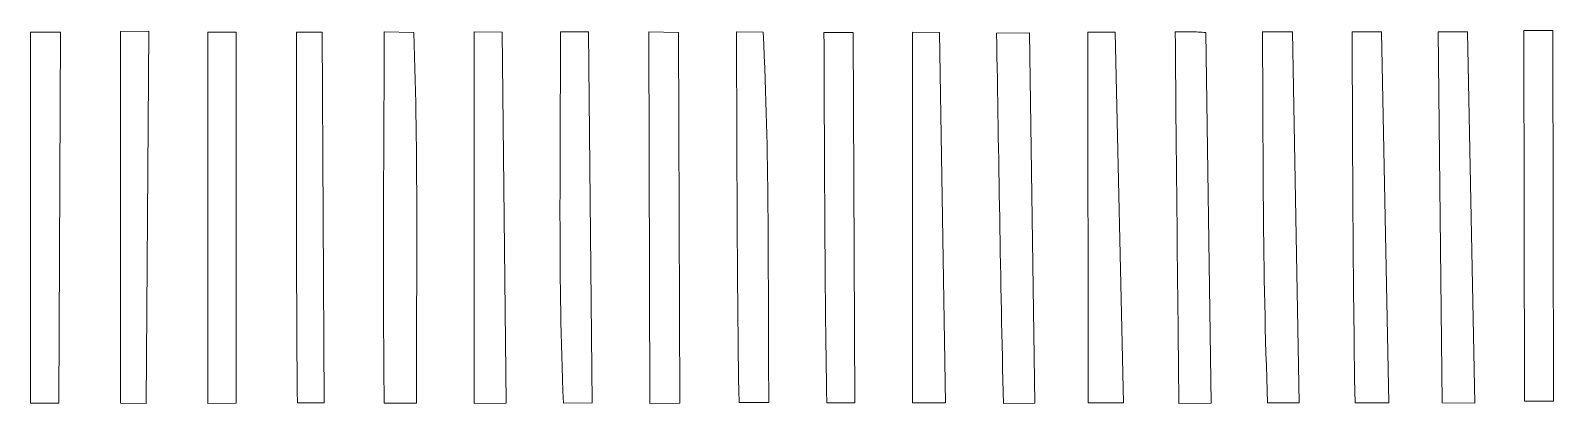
# Model space of a CAD drawing. Header units: centimetres. Extents: x -13.6 to 13.5, y -18.3 to 18.3.
# Drawn here: x -12.46 to -1.27, y 5.88 to 8.62 of the extents above; entities that cross this region are included whole.
import ezdxf

# ---------------------------------------------------------------- set-up
doc = ezdxf.new("R2010")
doc.units = ezdxf.units.CM
doc.header["$MEASUREMENT"] = 0
doc.layers.add('Layer 1', color=7, linetype='Continuous')

msp = doc.modelspace()

# ---------------------------------------------------------------- linework, layer by layer
at = {"layer": 'Layer 1', "color": 28, "lineweight": 18}
for points, knots in [([(-1.48443, 8.62291), (-1.48443, 8.62291), (-1.27194, 8.62291), (-1.27194, 8.62291), (-1.27194, 8.62291), (-1.27194, 8.62291), (-1.26698, 5.90101), (-1.26698, 5.90101), (-1.26698, 5.90101), (-1.26698, 5.90101), (-1.4803, 5.90101), (-1.4803, 5.90101), (-1.4803, 5.90101), (-1.4803, 5.90101), (-1.48443, 8.62291), (-1.48443, 8.62291)], [0, 0, 0, 0, 0.2, 0.2, 0.2, 0.2, 0.4, 0.4, 0.4, 0.4, 0.6, 0.6, 0.6, 0.6, 1, 1, 1, 1]), ([(-12.46382, 8.61051), (-12.46382, 8.61051), (-12.24306, 8.61051), (-12.24306, 8.61051), (-12.24306, 8.61051), (-12.24306, 8.61051), (-12.25546, 5.88778), (-12.25546, 5.88778), (-12.25546, 5.88778), (-12.25546, 5.88778), (-12.46382, 5.88778), (-12.46382, 5.88778), (-12.46382, 5.88778), (-12.46382, 5.88778), (-12.46382, 8.61051), (-12.46382, 8.61051)], [0, 0, 0, 0, 0.2, 0.2, 0.2, 0.2, 0.4, 0.4, 0.4, 0.4, 0.6, 0.6, 0.6, 0.6, 1, 1, 1, 1]), ([(-11.594, 8.61713), (-11.594, 8.61713), (-11.61302, 5.88531), (-11.61302, 5.88531), (-11.61302, 5.88531), (-11.61302, 5.88531), (-11.80236, 5.88613), (-11.80236, 5.88613), (-11.80236, 5.88613), (-11.80236, 5.88613), (-11.80236, 8.61465), (-11.80236, 8.61465), (-11.80236, 8.61465), (-11.80236, 8.61465), (-11.594, 8.61713), (-11.594, 8.61713)], [0, 0, 0, 0, 0.2, 0.2, 0.2, 0.2, 0.4, 0.4, 0.4, 0.4, 0.6, 0.6, 0.6, 0.6, 1, 1, 1, 1]), ([(-11.15992, 8.60969), (-11.15992, 8.60969), (-10.95156, 8.60969), (-10.95156, 8.60969), (-10.95156, 8.60969), (-10.95156, 8.60969), (-10.95156, 5.88779), (-10.95156, 5.88779), (-10.95156, 5.88779), (-10.95156, 5.88779), (-11.15992, 5.88448), (-11.15992, 5.88448), (-11.15992, 5.88448), (-11.15992, 5.88448), (-11.15992, 8.60969), (-11.15992, 8.60969)], [0, 0, 0, 0, 0.2, 0.2, 0.2, 0.2, 0.4, 0.4, 0.4, 0.4, 0.6, 0.6, 0.6, 0.6, 1, 1, 1, 1]), ([(-10.50755, 8.60969), (-10.50755, 8.60969), (-10.31903, 8.60969), (-10.31903, 8.60969), (-10.31903, 8.60969), (-10.31903, 8.60969), (-10.30415, 5.89027), (-10.30415, 5.89027), (-10.30415, 5.89027), (-10.30415, 5.89027), (-10.50176, 5.88945), (-10.50176, 5.88945), (-10.50176, 5.88945), (-10.51047, 6.8337), (-10.50755, 7.59516), (-10.50755, 8.6097), (-10.50755, 8.6097), (-10.50755, 8.6097), (-10.50755, 8.60969), (-10.50755, 8.60969)], [0, 0, 0, 0, 0.1666666666666667, 0.1666666666666667, 0.1666666666666667, 0.1666666666666667, 0.3333333333333333, 0.3333333333333333, 0.3333333333333333, 0.3333333333333333, 0.5, 0.5, 0.5, 0.5, 0.6666666666666666, 0.6666666666666666, 0.6666666666666666, 0.6666666666666666, 1, 1, 1, 1]), ([(-9.86263, 8.61299), (-9.86263, 8.61299), (-9.64518, 8.60886), (-9.64518, 8.60886), (-9.64518, 8.60886), (-9.61415, 7.64366), (-9.62616, 6.96912), (-9.62616, 5.88613), (-9.62616, 5.88613), (-9.62616, 5.88613), (-9.86346, 5.88695), (-9.86346, 5.88695), (-9.86346, 5.88695), (-9.87369, 6.83376), (-9.86642, 7.59706), (-9.86263, 8.61298), (-9.86263, 8.61298), (-9.86263, 8.61298), (-9.86263, 8.61299), (-9.86263, 8.61299)], [0, 0, 0, 0, 0.1666666666666667, 0.1666666666666667, 0.1666666666666667, 0.1666666666666667, 0.3333333333333333, 0.3333333333333333, 0.3333333333333333, 0.3333333333333333, 0.5, 0.5, 0.5, 0.5, 0.6666666666666666, 0.6666666666666666, 0.6666666666666666, 0.6666666666666666, 1, 1, 1, 1]), ([(-9.20117, 8.61299), (-9.20117, 8.61299), (-8.99694, 8.61134), (-8.99694, 8.61134), (-8.99694, 8.61134), (-8.99694, 8.61134), (-8.96717, 5.88613), (-8.96717, 5.88613), (-8.96717, 5.88613), (-8.96717, 5.88613), (-9.20116, 5.88531), (-9.20116, 5.88531), (-9.20116, 5.88531), (-9.20116, 5.88531), (-9.20116, 8.613), (-9.20116, 8.613), (-9.20116, 8.613), (-9.20116, 8.613), (-9.20117, 8.61299), (-9.20117, 8.61299)], [0, 0, 0, 0, 0.1666666666666667, 0.1666666666666667, 0.1666666666666667, 0.1666666666666667, 0.3333333333333333, 0.3333333333333333, 0.3333333333333333, 0.3333333333333333, 0.5, 0.5, 0.5, 0.5, 0.6666666666666666, 0.6666666666666666, 0.6666666666666666, 0.6666666666666666, 1, 1, 1, 1]), ([(-8.56783, 8.61217), (-8.56783, 8.61217), (-8.3603, 8.61217), (-8.3603, 8.61217), (-8.3603, 8.61217), (-8.3603, 8.61217), (-8.3355, 5.88862), (-8.3355, 5.88862), (-8.3355, 5.88862), (-8.3355, 5.88862), (-8.54634, 5.88613), (-8.54634, 5.88613), (-8.54634, 5.88613), (-8.58324, 6.8571), (-8.56784, 7.46812), (-8.56784, 8.61216), (-8.56784, 8.61216), (-8.56784, 8.61216), (-8.56783, 8.61217), (-8.56783, 8.61217)], [0, 0, 0, 0, 0.1666666666666667, 0.1666666666666667, 0.1666666666666667, 0.1666666666666667, 0.3333333333333333, 0.3333333333333333, 0.3333333333333333, 0.3333333333333333, 0.5, 0.5, 0.5, 0.5, 0.6666666666666666, 0.6666666666666666, 0.6666666666666666, 0.6666666666666666, 1, 1, 1, 1]), ([(-7.91877, 8.61299), (-7.91877, 8.61299), (-7.69884, 8.60886), (-7.69884, 8.60886), (-7.69884, 8.60886), (-7.69884, 8.60886), (-7.68892, 5.88779), (-7.68892, 5.88779), (-7.68892, 5.88779), (-7.68892, 5.88779), (-7.91051, 5.8853), (-7.91051, 5.8853), (-7.91051, 5.8853), (-7.91051, 5.8853), (-7.91878, 8.61299), (-7.91878, 8.61299), (-7.91878, 8.61299), (-7.91878, 8.61299), (-7.91877, 8.61299), (-7.91877, 8.61299)], [0, 0, 0, 0, 0.1666666666666667, 0.1666666666666667, 0.1666666666666667, 0.1666666666666667, 0.3333333333333333, 0.3333333333333333, 0.3333333333333333, 0.3333333333333333, 0.5, 0.5, 0.5, 0.5, 0.6666666666666666, 0.6666666666666666, 0.6666666666666666, 0.6666666666666666, 1, 1, 1, 1]), ([(-7.27385, 8.61299), (-7.27385, 8.61299), (-7.07707, 8.61051), (-7.07707, 8.61051), (-7.07707, 8.61051), (-7.03078, 7.64582), (-7.04363, 7.04105), (-7.03573, 5.89109), (-7.03573, 5.89109), (-7.03573, 5.89109), (-7.25484, 5.89109), (-7.25484, 5.89109), (-7.25484, 5.89109), (-7.27044, 6.83292), (-7.26944, 7.6025), (-7.27386, 8.61299), (-7.27386, 8.61299), (-7.27386, 8.61299), (-7.27385, 8.61299), (-7.27385, 8.61299)], [0, 0, 0, 0, 0.1666666666666667, 0.1666666666666667, 0.1666666666666667, 0.1666666666666667, 0.3333333333333333, 0.3333333333333333, 0.3333333333333333, 0.3333333333333333, 0.5, 0.5, 0.5, 0.5, 0.6666666666666666, 0.6666666666666666, 0.6666666666666666, 0.6666666666666666, 1, 1, 1, 1]), ([(-6.63058, 8.60803), (-6.63058, 8.60803), (-6.41478, 8.6072), (-6.41478, 8.6072), (-6.41478, 8.6072), (-6.41478, 8.6072), (-6.4032, 5.88861), (-6.4032, 5.88861), (-6.4032, 5.88861), (-6.4032, 5.88861), (-6.60908, 5.88861), (-6.60908, 5.88861), (-6.60908, 5.88861), (-6.62607, 6.83293), (-6.62554, 7.59297), (-6.63058, 8.60803)], [0, 0, 0, 0, 0.2, 0.2, 0.2, 0.2, 0.4, 0.4, 0.4, 0.4, 0.6, 0.6, 0.6, 0.6, 1, 1, 1, 1]), ([(-5.97904, 8.61051), (-5.97904, 8.61051), (-5.7806, 8.60803), (-5.7806, 8.60803), (-5.7806, 8.60803), (-5.7806, 8.60803), (-5.73595, 5.89026), (-5.73595, 5.89026), (-5.73595, 5.89026), (-5.73595, 5.89026), (-5.97904, 5.89026), (-5.97904, 5.89026), (-5.97904, 5.89026), (-5.97904, 5.89026), (-5.97904, 8.61051), (-5.97904, 8.61051)], [0, 0, 0, 0, 0.2, 0.2, 0.2, 0.2, 0.4, 0.4, 0.4, 0.4, 0.6, 0.6, 0.6, 0.6, 1, 1, 1, 1]), ([(-5.11832, 8.60473), (-5.11832, 8.60473), (-5.08111, 5.88696), (-5.08111, 5.88696), (-5.08111, 5.88696), (-5.08111, 5.88696), (-5.31179, 5.88532), (-5.31179, 5.88532), (-5.31179, 5.88532), (-5.3319, 6.79686), (-5.34652, 7.70251), (-5.3614, 8.60309), (-5.3614, 8.60309), (-5.3614, 8.60309), (-5.11831, 8.60474), (-5.11831, 8.60474), (-5.11831, 8.60474), (-5.11831, 8.60474), (-5.11832, 8.60473), (-5.11832, 8.60473)], [0, 0, 0, 0, 0.1666666666666667, 0.1666666666666667, 0.1666666666666667, 0.1666666666666667, 0.3333333333333333, 0.3333333333333333, 0.3333333333333333, 0.3333333333333333, 0.5, 0.5, 0.5, 0.5, 0.6666666666666666, 0.6666666666666666, 0.6666666666666666, 0.6666666666666666, 1, 1, 1, 1]), ([(-4.48911, 8.61051), (-4.48911, 8.61051), (-4.42958, 5.89026), (-4.42958, 5.89026), (-4.42958, 5.89026), (-4.42958, 5.89026), (-4.68838, 5.89026), (-4.68838, 5.89026), (-4.68838, 5.89026), (-4.68838, 5.89026), (-4.69169, 8.60968), (-4.69169, 8.60968), (-4.69169, 8.60968), (-4.69169, 8.60968), (-4.48912, 8.61051), (-4.48912, 8.61051), (-4.48912, 8.61051), (-4.48912, 8.61051), (-4.48911, 8.61051), (-4.48911, 8.61051)], [0, 0, 0, 0, 0.1666666666666667, 0.1666666666666667, 0.1666666666666667, 0.1666666666666667, 0.3333333333333333, 0.3333333333333333, 0.3333333333333333, 0.3333333333333333, 0.5, 0.5, 0.5, 0.5, 0.6666666666666666, 0.6666666666666666, 0.6666666666666666, 0.6666666666666666, 1, 1, 1, 1]), ([(-3.93514, 8.61299), (-3.89747, 8.61291), (-3.8598, 8.61135), (-3.82352, 8.60803), (-3.82352, 8.60803), (-3.82352, 8.60803), (-3.78466, 5.88696), (-3.78466, 5.88696), (-3.78466, 5.88696), (-3.78466, 5.88696), (-4.02113, 5.88447), (-4.02113, 5.88447), (-4.02113, 5.88447), (-4.02113, 5.88447), (-4.0406, 7.61457), (-4.04759, 8.61216), (-4.04759, 8.61216), (-4.01049, 8.61168), (-3.97282, 8.61307), (-3.93514, 8.61299)], [0, 0, 0, 0, 0.1666666666666667, 0.1666666666666667, 0.1666666666666667, 0.1666666666666667, 0.3333333333333333, 0.3333333333333333, 0.3333333333333333, 0.3333333333333333, 0.5, 0.5, 0.5, 0.5, 0.6666666666666666, 0.6666666666666666, 0.6666666666666666, 0.6666666666666666, 1, 1, 1, 1]), ([(-3.4068, 8.61299), (-3.4068, 8.61299), (-3.18687, 8.61299), (-3.18687, 8.61299), (-3.18687, 8.61299), (-3.18687, 8.61299), (-3.13809, 5.89026), (-3.13809, 5.89026), (-3.13809, 5.89026), (-3.13809, 5.89026), (-3.36877, 5.89026), (-3.36877, 5.89026), (-3.36877, 5.89026), (-3.40651, 6.85583), (-3.40142, 7.84621), (-3.4068, 8.61299)], [0, 0, 0, 0, 0.2, 0.2, 0.2, 0.2, 0.4, 0.4, 0.4, 0.4, 0.6, 0.6, 0.6, 0.6, 1, 1, 1, 1]), ([(-2.74782, 8.61299), (-2.74782, 8.61299), (-2.53119, 8.61299), (-2.53119, 8.61299), (-2.53119, 8.61299), (-2.53119, 8.61299), (-2.47745, 5.89026), (-2.47745, 5.89026), (-2.47745, 5.89026), (-2.47745, 5.89026), (-2.72632, 5.89026), (-2.72632, 5.89026), (-2.72632, 5.89026), (-2.74226, 6.83825), (-2.74369, 7.67376), (-2.74782, 8.61299)], [0, 0, 0, 0, 0.2, 0.2, 0.2, 0.2, 0.4, 0.4, 0.4, 0.4, 0.6, 0.6, 0.6, 0.6, 1, 1, 1, 1]), ([(-2.11447, 8.61299), (-2.11447, 8.61299), (-1.90032, 8.61216), (-1.90032, 8.61216), (-1.90032, 8.61216), (-1.90032, 8.61216), (-1.84492, 5.88695), (-1.84492, 5.88695), (-1.84492, 5.88695), (-1.84492, 5.88695), (-2.08553, 5.89026), (-2.08553, 5.89026), (-2.08553, 5.89026), (-2.08553, 5.89026), (-2.11447, 8.61299), (-2.11447, 8.61299)], [0, 0, 0, 0, 0.2, 0.2, 0.2, 0.2, 0.4, 0.4, 0.4, 0.4, 0.6, 0.6, 0.6, 0.6, 1, 1, 1, 1])]:
    msp.add_open_spline(points, degree=3, knots=knots, dxfattribs=at)

doc.saveas('drawing.dxf')
